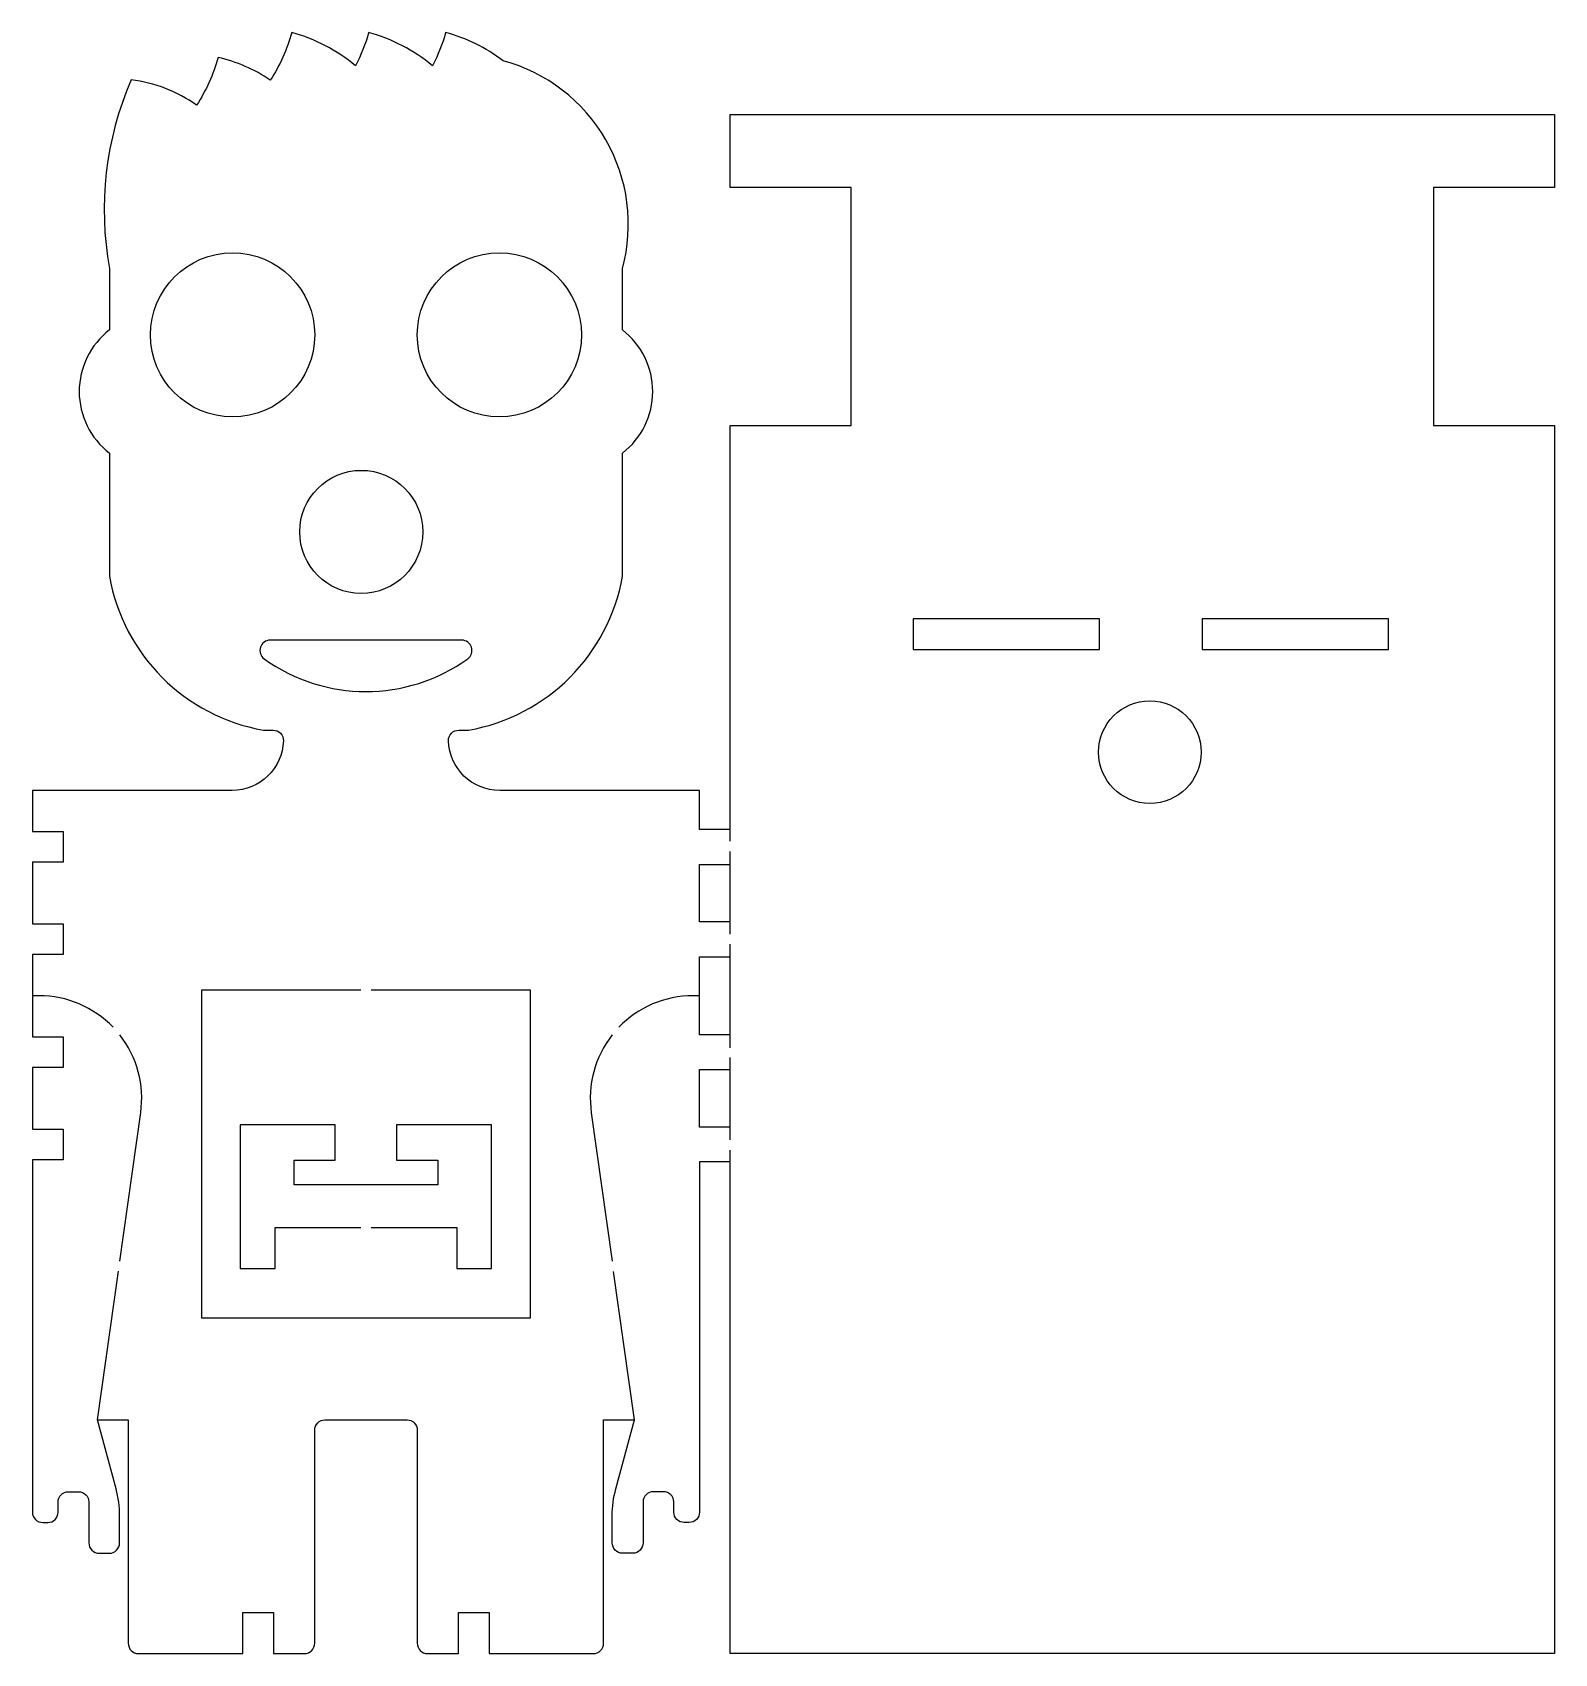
# Model space of a CAD drawing. Extents: x 1 to 149, y 1 to 159.
import ezdxf

# ---------------------------------------------------------------- set-up
doc = ezdxf.new("R2010")
doc.units = 0
doc.header["$MEASUREMENT"] = 0
doc.layers.add('Corte exterior', color=1, linetype='Continuous', true_color=0xff0000)

msp = doc.modelspace()

# ---------------------------------------------------------------- linework, layer by layer
at = {"layer": 'Corte exterior', "flags": 128}
for points in [[(68.65, 81.31), (65.65, 81.31), (65.65, 85.11), (46.19, 85.11, -0.405866), (41.2, 89.97, -0.42261), (42.2, 91), (43.16, 91, 0.315305), (58.16, 106), (58.16, 118, 0.491976), (58.16, 130), (58.16, 136, 0.414214), (46.52, 156.24, 0.095256), (40.92, 159, -0.053019), (39.64, 155.74, 0.107384), (33.42, 159, -0.053019), (32.14, 155.74, 0.107384), (25.92, 159, -0.077592), (23.83, 154.35, 0.093603), (18.74, 156.56, -0.077567), (16.65, 151.91, 0.123248), (10.28, 154.38, 0.148923), (8.16, 136), (8.16, 130, 0.491976), (8.16, 118), (8.16, 106, 0.315305), (23.16, 91), (24.11, 91, -0.422707), (25.11, 89.97, -0.405771), (20.11, 85.12), (0.65, 85.12), (0.65, 81.12), (3.65, 81.12), (3.65, 78.12), (0.65, 78.12), (0.65, 72.12), (3.65, 72.12), (3.65, 69.12), (0.65, 69.12), (0.65, 65.12), (0.65, 61.12), (3.65, 61.12), (3.65, 58.12), (0.65, 58.12), (0.65, 52.12), (3.65, 52.12), (3.65, 49.12), (0.65, 49.12), (0.65, 23.78), (0.65, 14.78, 0.414214), (1.65, 13.78), (2.15, 13.78, 0.414214), (3.15, 14.78), (3.15, 15.78, -0.414214), (4.15, 16.78), (5.15, 16.78, -0.414214), (6.15, 15.78), (6.15, 11.78, 0.414214), (7.15, 10.78), (8.15, 10.78, 0.414214), (9.15, 11.78), (9.15, 14.45, 0.06598), (8.8, 17.06), (6.99, 23.78), (9.99, 23.78), (9.99, 2, 0.414214), (10.99, 1), (21.16, 1), (21.16, 5), (24.16, 5), (24.16, 1), (27.16, 1, 0.414214), (28.16, 2), (28.16, 22.78, -0.414214), (29.16, 23.78), (37.16, 23.78, -0.414214), (38.16, 22.78), (38.16, 2, 0.414214), (39.16, 1), (42.16, 1), (42.16, 5), (45.16, 5), (45.16, 1), (55.32, 1, 0.414214), (56.32, 2), (56.32, 23.78), (59.32, 23.78), (57.29, 38.25)], [(8.51, 62.04, 0.204075), (1.3, 65.12), (0.65, 65.12)], [(68.65, 61.31), (65.65, 61.31), (65.65, 65.11), (65.02, 65.11, 0.204186), (57.8, 62.04)], [(9.17, 39.25), (11.2, 53.72, 0.204075), (9.17, 61.29)], [(57.15, 61.29, 0.204186), (55.12, 53.71), (57.15, 39.24)], [(68.65, 48.91), (65.65, 48.91), (65.66, 14.78, -0.414214), (64.66, 13.78), (64.16, 13.78, -0.414214), (63.16, 14.78), (63.16, 15.78, 0.414214), (62.16, 16.78), (61.16, 16.78, 0.414214), (60.16, 15.78), (60.16, 11.78, -0.414214), (59.16, 10.78), (58.16, 10.78, -0.414214), (57.16, 11.78), (57.16, 14.45, -0.06598), (57.51, 17.06), (59.32, 23.78)]]:
    msp.add_lwpolyline(points, format="xyb", dxfattribs=at)
for points in [[(68.65, 80.17), (68.65, 120.7), (80.45, 120.7), (80.45, 143.9), (68.65, 143.9), (68.65, 151), (149, 151), (149, 143.9), (137.2, 143.9), (137.2, 120.7), (149, 120.7), (149, 1), (68.65, 1), (68.65, 50.06)], [(68.65, 71.13), (68.65, 79.17)], [(68.65, 72.31), (65.65, 72.31), (65.65, 77.91), (68.65, 77.91)], [(68.65, 60.04), (68.65, 70.13)], [(65.65, 65.11), (65.65, 68.91), (68.65, 68.91)], [(33.66, 65.68), (49.16, 65.68), (49.16, 33.68), (17.16, 33.68), (17.16, 65.68), (32.66, 65.68)], [(68.65, 57.11), (68.65, 59.11)], [(68.65, 51.06), (68.65, 59.04)], [(68.65, 52.31), (65.65, 52.31), (65.65, 57.91), (68.65, 57.91)], [(33.65, 42.52), (42, 42.52), (42, 38.52), (45.4, 38.52), (45.4, 52.52), (36.14, 52.52), (36.14, 49.1), (40.15, 49.1), (40.15, 46.7), (26.15, 46.7), (26.15, 49.1), (30.15, 49.1), (30.15, 52.52), (20.9, 52.52), (20.9, 38.52), (24.3, 38.52), (24.3, 42.52), (32.65, 42.52)], [(6.99, 23.78), (9.03, 38.26)]]:
    msp.add_lwpolyline(points, dxfattribs=at)
at = {"layer": 'Corte exterior'}
for points in [[(86.49, 101.85), (86.49, 98.85), (104.65, 98.85), (104.65, 101.85)], [(114.65, 101.85), (114.65, 98.85), (132.81, 98.85), (132.81, 101.85)]]:
    msp.add_lwpolyline(points, close=True, dxfattribs=at)
at = {"layer": 'Corte exterior', "flags": 128}
msp.add_lwpolyline([(43.07, 97.95, 0.728887), (42.49, 99.77), (23.82, 99.77, 0.728887), (23.24, 97.95, 0.321534)], format="xyb", close=True, dxfattribs=at)
at = {"layer": 'Corte exterior'}
for centre, radius in [((20.16, 129.52), 8), ((46.16, 129.52), 8), ((32.7, 110.32), 6), ((109.55, 88.85), 5)]:
    msp.add_circle(centre, radius, dxfattribs=at)

doc.saveas('drawing.dxf')
